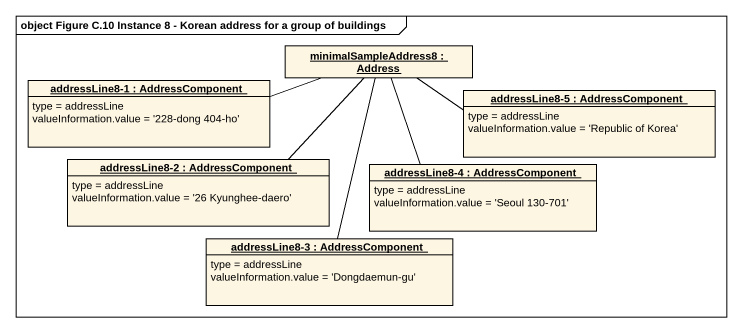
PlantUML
@startuml
mainframe object Figure C.10 Instance 8 - Korean address for a group of buildings
hide circle
hide empty members
object "minimalSampleAddress8 : Address" as minimalSampleAddress8
object "addressLine8-1 : AddressComponent" as addressLine8_1 {
  type = addressLine
  valueInformation.value = '228-dong 404-ho'
}
object "addressLine8-5 : AddressComponent" as addressLine8_5 {
  type = addressLine
  valueInformation.value = 'Republic of Korea'
}
object "addressLine8-2 : AddressComponent" as addressLine8_2 {
  type = addressLine
  valueInformation.value = '26 Kyunghee-daero'
}
object "addressLine8-4 : AddressComponent" as addressLine8_4 {
  type = addressLine
  valueInformation.value = 'Seoul 130-701'
}
object "addressLine8-3 : AddressComponent" as addressLine8_3 {
  type = addressLine
  valueInformation.value = 'Dongdaemun-gu'
}
addressLine8_1 -right- minimalSampleAddress8
addressLine8_5 -left- minimalSampleAddress8
addressLine8_2 -up- minimalSampleAddress8
addressLine8_4 -up- minimalSampleAddress8
addressLine8_3 -up- minimalSampleAddress8
@enduml
